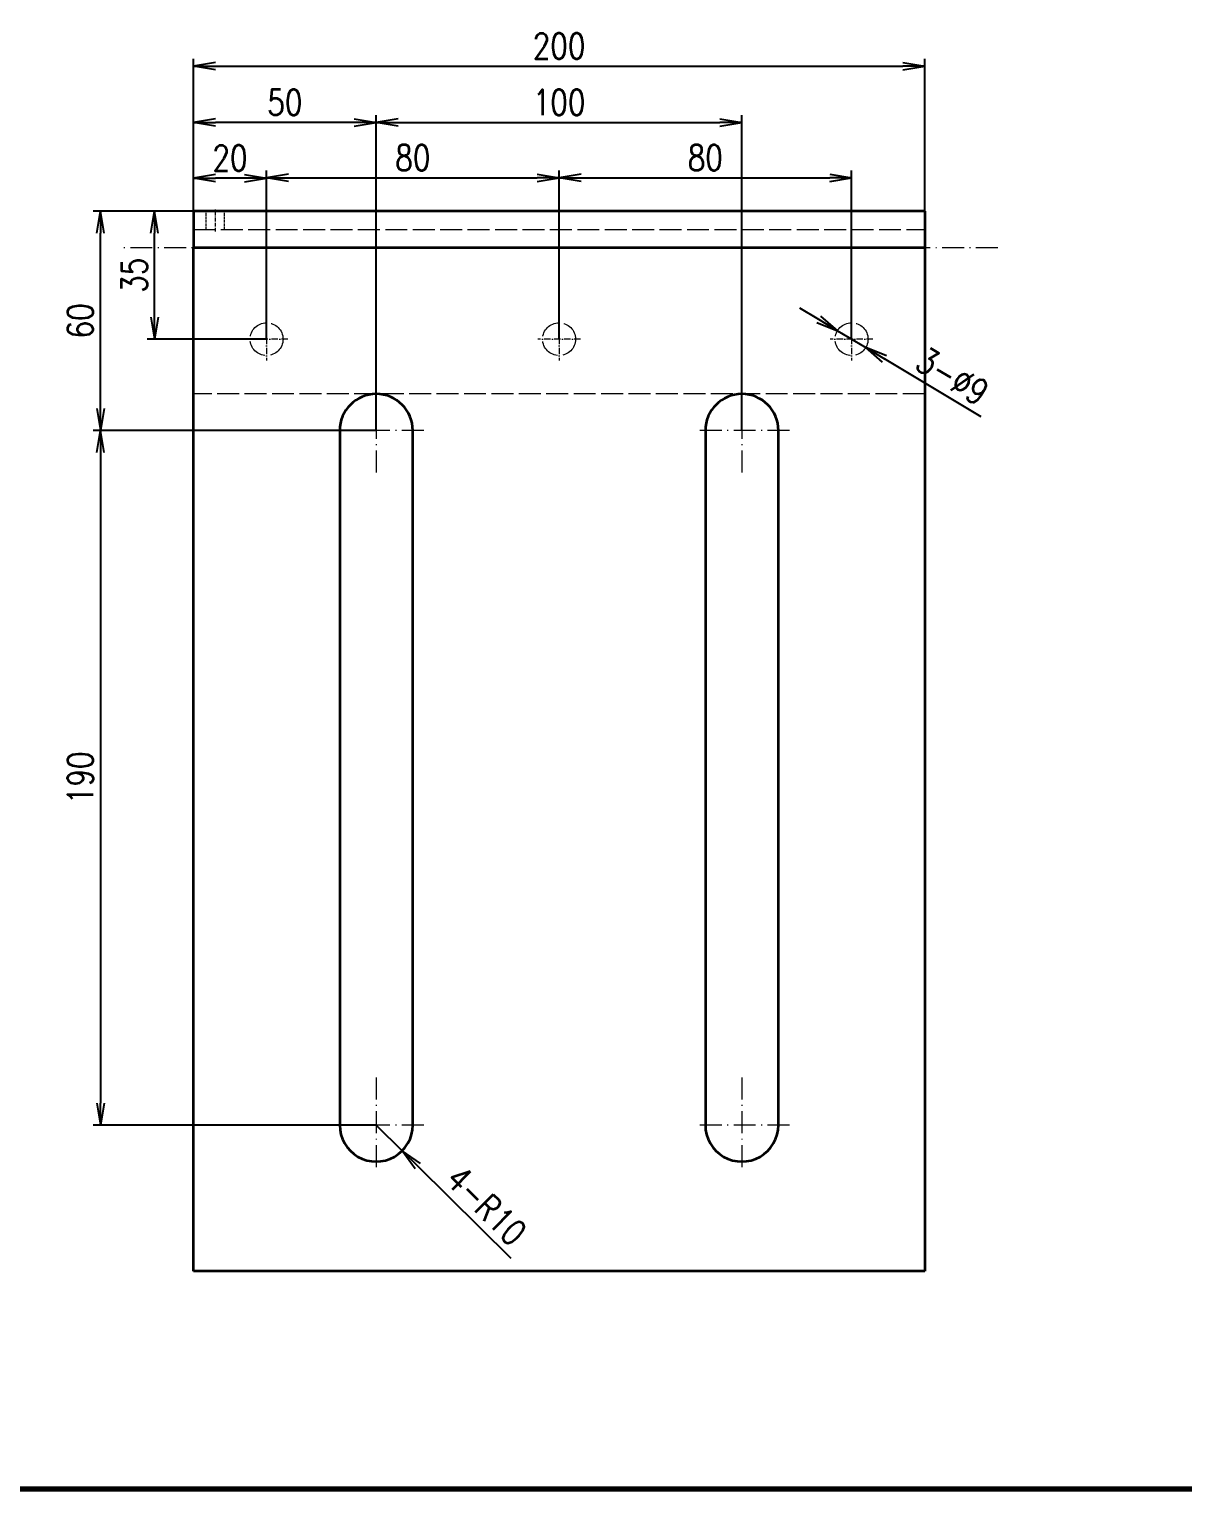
# Model space of a CAD drawing. Header units: millimetres. Extents: x 1333 to 104182, y -62616 to -5704.
# Drawn here: x 44648.5 to 44964, y -62115.7 to -61716.4 of the extents above; entities that cross this region are included whole.
import ezdxf

# ---------------------------------------------------------------- set-up
doc = ezdxf.new("R2010")
doc.units = ezdxf.units.MM
doc.header["$LTSCALE"] = 0.5
doc.linetypes.add('DASHDOT', pattern=[18.5, 12, -3, 0.5, -3])
doc.linetypes.add('DASHED', pattern=[15, 12, -3])
doc.layers.add('7标注层', color=4, linetype='Continuous')
doc.styles.add('KAI', font='simplex.shx', dxfattribs={"width": 0.8, "bigfont": 'extfont.shx'})
doc.dimstyles.new('KAI-2', dxfattribs={"dimscale": 2, "dimtxt": 3.5, "dimasz": 3, "dimexe": 1, "dimexo": 0, "dimgap": 1, "dimtad": 1, "dimtoh": 1, "dimdsep": 46, "dimtxsty": 'KAI', "dimblk1": 'OPEN', "dimblk2": 'OPEN', "dimsah": 1, "dimcen": 0, "dimclrd": 7, "dimclre": 7, "dimclrt": 140, "dimazin": 2, "dimtfac": 0.7, "dimtix": 1, "dimtmove": 1, "dimatfit": 3, "dimldrblk": 'OPEN', "dimfxl": 0, "dimtvp": 1, "dimtolj": 2, "dimarcsym": 0})

# ---------------------------------------------------------------- blocks, each defined once
blk = doc.blocks.new('_Open')
at = {"color": 0, "linetype": 'ByBlock', "lineweight": -2}
for p, q in [((-1, 0.167), (0, 0)), ((-1, -0.167), (0, 0)), ((0, 0), (-1, 0))]:
    blk.add_line(p, q, dxfattribs=at)
blk = doc.blocks.new('*D87')
at = {"layer": '7标注层', "color": 7, "lineweight": -2, "transparency": 16777216}
for p, q in [((44693.4, -61766.21), (44693.4, -61724.49)), ((44893.4, -61766.21), (44893.4, -61724.49)), ((44699.4, -61726.49), (44887.4, -61726.49))]:
    blk.add_line(p, q, dxfattribs=at)
at = {"layer": 'Defpoints', "color": 0, "transparency": 16777216}
for p in [(44893.4, -61726.49), (44693.4, -61766.21), (44893.4, -61766.21)]:
    blk.add_point(p, dxfattribs=at)
at = {"layer": '7标注层', "color": 7, "lineweight": -2, "transparency": 16777216, "xscale": 6, "yscale": 6, "zscale": 6, "rotation": 180}
blk.add_blockref('_Open', (44693.4, -61726.49), dxfattribs=at)
at = {"layer": '7标注层', "color": 7, "lineweight": -2, "transparency": 16777216, "xscale": 6, "yscale": 6, "zscale": 6}
blk.add_blockref('_Open', (44893.4, -61726.49), dxfattribs=at)
at = {"layer": '7标注层', "color": 140, "transparency": 16777216, "insert": (44793.4, -61720.99), "char_height": 7, "attachment_point": 5, "style": 'KAI'}
blk.add_mtext('\\A2;200', dxfattribs=at)
blk = doc.blocks.new('*D88')
at = {"layer": '7标注层', "color": 7, "lineweight": -2, "transparency": 16777216}
for p, q in [((44693.4, -61766.21), (44693.4, -61755.13)), ((44713.4, -61801.21), (44713.4, -61755.13)), ((44707.4, -61757.13), (44699.4, -61757.13))]:
    blk.add_line(p, q, dxfattribs=at)
at = {"layer": 'Defpoints', "color": 0, "transparency": 16777216}
for p in [(44693.4, -61757.13), (44693.4, -61766.21), (44713.4, -61801.21)]:
    blk.add_point(p, dxfattribs=at)
at = {"layer": '7标注层', "color": 7, "lineweight": -2, "transparency": 16777216, "xscale": 6, "yscale": 6, "zscale": 6, "rotation": 180}
blk.add_blockref('_Open', (44693.4, -61757.13), dxfattribs=at)
at = {"layer": '7标注层', "color": 7, "lineweight": -2, "transparency": 16777216, "xscale": 6, "yscale": 6, "zscale": 6}
blk.add_blockref('_Open', (44713.4, -61757.13), dxfattribs=at)
at = {"layer": '7标注层', "color": 140, "transparency": 16777216, "insert": (44703.4, -61751.63), "char_height": 7, "attachment_point": 5, "style": 'KAI'}
blk.add_mtext('\\A2;20', dxfattribs=at)
blk = doc.blocks.new('*D89')
at = {"layer": '7标注层', "color": 7, "lineweight": -2, "transparency": 16777216}
for p, q in [((44693.4, -61766.21), (44680.71, -61766.21)), ((44682.71, -61795.21), (44682.71, -61772.21)), ((44713.4, -61801.21), (44680.71, -61801.21))]:
    blk.add_line(p, q, dxfattribs=at)
at = {"layer": 'Defpoints', "color": 0, "transparency": 16777216}
for p in [(44682.71, -61766.21), (44693.4, -61766.21), (44713.4, -61801.21)]:
    blk.add_point(p, dxfattribs=at)
at = {"layer": '7标注层', "color": 7, "lineweight": -2, "transparency": 16777216, "xscale": 6, "yscale": 6, "zscale": 6}
for p, rotation in [((44682.71, -61766.21), 90), ((44682.71, -61801.21), 270)]:
    blk.add_blockref('_Open', p, dxfattribs=dict(at, rotation=rotation))
at = {"layer": '7标注层', "color": 140, "transparency": 16777216, "insert": (44677.21, -61783.71), "char_height": 7, "attachment_point": 5, "rotation": 90, "style": 'KAI'}
blk.add_mtext('\\A2;35', dxfattribs=at)
blk = doc.blocks.new('*D90')
at = {"layer": '7标注层', "color": 7, "lineweight": -2, "transparency": 16777216}
for p, q in [((44713.4, -61801.21), (44713.4, -61755.07)), ((44793.4, -61801.21), (44793.4, -61755.07)), ((44719.4, -61757.07), (44787.4, -61757.07))]:
    blk.add_line(p, q, dxfattribs=at)
at = {"layer": 'Defpoints', "color": 0, "transparency": 16777216}
for p in [(44793.4, -61757.07), (44713.4, -61801.21), (44793.4, -61801.21)]:
    blk.add_point(p, dxfattribs=at)
at = {"layer": '7标注层', "color": 7, "lineweight": -2, "transparency": 16777216, "xscale": 6, "yscale": 6, "zscale": 6, "rotation": 180}
blk.add_blockref('_Open', (44713.4, -61757.07), dxfattribs=at)
at = {"layer": '7标注层', "color": 7, "lineweight": -2, "transparency": 16777216, "xscale": 6, "yscale": 6, "zscale": 6}
blk.add_blockref('_Open', (44793.4, -61757.07), dxfattribs=at)
at = {"layer": '7标注层', "color": 140, "transparency": 16777216, "insert": (44753.4, -61751.57), "char_height": 7, "attachment_point": 5, "style": 'KAI'}
blk.add_mtext('\\A2;80', dxfattribs=at)
blk = doc.blocks.new('*D91')
at = {"layer": '7标注层', "color": 7, "lineweight": -2, "transparency": 16777216}
for p, q in [((44793.4, -61801.21), (44793.4, -61755.07)), ((44873.4, -61801.21), (44873.4, -61755.07)), ((44799.4, -61757.07), (44867.4, -61757.07))]:
    blk.add_line(p, q, dxfattribs=at)
at = {"layer": 'Defpoints', "color": 0, "transparency": 16777216}
for p in [(44873.4, -61757.07), (44793.4, -61801.21), (44873.4, -61801.21)]:
    blk.add_point(p, dxfattribs=at)
at = {"layer": '7标注层', "color": 7, "lineweight": -2, "transparency": 16777216, "xscale": 6, "yscale": 6, "zscale": 6, "rotation": 180}
blk.add_blockref('_Open', (44793.4, -61757.07), dxfattribs=at)
at = {"layer": '7标注层', "color": 7, "lineweight": -2, "transparency": 16777216, "xscale": 6, "yscale": 6, "zscale": 6}
blk.add_blockref('_Open', (44873.4, -61757.07), dxfattribs=at)
at = {"layer": '7标注层', "color": 140, "transparency": 16777216, "insert": (44833.4, -61751.57), "char_height": 7, "attachment_point": 5, "style": 'KAI'}
blk.add_mtext('\\A2;80', dxfattribs=at)
blk = doc.blocks.new('*D92')
at = {"layer": '7标注层', "color": 7, "lineweight": -2, "transparency": 16777216}
for p, q in [((44693.4, -61766.21), (44693.4, -61739.93)), ((44743.4, -61826.21), (44743.4, -61739.93)), ((44737.4, -61741.93), (44699.4, -61741.93))]:
    blk.add_line(p, q, dxfattribs=at)
at = {"layer": 'Defpoints', "color": 0, "transparency": 16777216}
for p in [(44693.4, -61741.93), (44693.4, -61766.21), (44743.4, -61826.21)]:
    blk.add_point(p, dxfattribs=at)
at = {"layer": '7标注层', "color": 7, "lineweight": -2, "transparency": 16777216, "xscale": 6, "yscale": 6, "zscale": 6, "rotation": 180}
blk.add_blockref('_Open', (44693.4, -61741.93), dxfattribs=at)
at = {"layer": '7标注层', "color": 7, "lineweight": -2, "transparency": 16777216, "xscale": 6, "yscale": 6, "zscale": 6}
blk.add_blockref('_Open', (44743.4, -61741.93), dxfattribs=at)
at = {"layer": '7标注层', "color": 140, "transparency": 16777216, "insert": (44718.4, -61736.43), "char_height": 7, "attachment_point": 5, "style": 'KAI'}
blk.add_mtext('\\A2;50', dxfattribs=at)
blk = doc.blocks.new('*D93')
at = {"layer": '7标注层', "color": 7, "lineweight": -2, "transparency": 16777216}
for p, q in [((44693.4, -61766.21), (44665.95, -61766.21)), ((44667.95, -61820.21), (44667.95, -61772.21)), ((44743.4, -61826.21), (44665.95, -61826.21))]:
    blk.add_line(p, q, dxfattribs=at)
at = {"layer": 'Defpoints', "color": 0, "transparency": 16777216}
for p in [(44667.95, -61766.21), (44693.4, -61766.21), (44743.4, -61826.21)]:
    blk.add_point(p, dxfattribs=at)
at = {"layer": '7标注层', "color": 7, "lineweight": -2, "transparency": 16777216, "xscale": 6, "yscale": 6, "zscale": 6}
for p, rotation in [((44667.95, -61766.21), 90), ((44667.95, -61826.21), 270)]:
    blk.add_blockref('_Open', p, dxfattribs=dict(at, rotation=rotation))
at = {"layer": '7标注层', "color": 140, "transparency": 16777216, "insert": (44662.45, -61796.21), "char_height": 7, "attachment_point": 5, "rotation": 90, "style": 'KAI'}
blk.add_mtext('\\A2;60', dxfattribs=at)
blk = doc.blocks.new('*D94')
at = {"layer": '7标注层', "color": 7, "lineweight": -2, "transparency": 16777216}
for p, q in [((44743.4, -61826.21), (44743.4, -61739.93)), ((44843.4, -61826.21), (44843.4, -61739.93)), ((44749.4, -61741.93), (44837.4, -61741.93))]:
    blk.add_line(p, q, dxfattribs=at)
at = {"layer": 'Defpoints', "color": 0, "transparency": 16777216}
for p in [(44843.4, -61741.93), (44743.4, -61826.21), (44843.4, -61826.21)]:
    blk.add_point(p, dxfattribs=at)
at = {"layer": '7标注层', "color": 7, "lineweight": -2, "transparency": 16777216, "xscale": 6, "yscale": 6, "zscale": 6, "rotation": 180}
blk.add_blockref('_Open', (44743.4, -61741.93), dxfattribs=at)
at = {"layer": '7标注层', "color": 7, "lineweight": -2, "transparency": 16777216, "xscale": 6, "yscale": 6, "zscale": 6}
blk.add_blockref('_Open', (44843.4, -61741.93), dxfattribs=at)
at = {"layer": '7标注层', "color": 140, "transparency": 16777216, "insert": (44793.4, -61736.43), "char_height": 7, "attachment_point": 5, "style": 'KAI'}
blk.add_mtext('\\A2;100', dxfattribs=at)
blk = doc.blocks.new('*D95')
at = {"layer": '7标注层', "color": 7, "lineweight": -2, "transparency": 16777216}
for p, q in [((44743.4, -61826.21), (44665.95, -61826.21)), ((44667.95, -61832.21), (44667.95, -62010.21)), ((44743.4, -62016.21), (44665.95, -62016.21))]:
    blk.add_line(p, q, dxfattribs=at)
at = {"layer": 'Defpoints', "color": 0, "transparency": 16777216}
for p in [(44743.4, -61826.21), (44667.95, -62016.21), (44743.4, -62016.21)]:
    blk.add_point(p, dxfattribs=at)
at = {"layer": '7标注层', "color": 7, "lineweight": -2, "transparency": 16777216, "xscale": 6, "yscale": 6, "zscale": 6}
for p, rotation in [((44667.95, -61826.21), 90), ((44667.95, -62016.21), 270)]:
    blk.add_blockref('_Open', p, dxfattribs=dict(at, rotation=rotation))
at = {"layer": '7标注层', "color": 140, "transparency": 16777216, "insert": (44662.45, -61921.21), "char_height": 7, "attachment_point": 5, "rotation": 90, "style": 'KAI'}
blk.add_mtext('\\A2;190', dxfattribs=at)
blk = doc.blocks.new('*D100')
at = {"layer": '7标注层', "color": 7, "lineweight": -2, "transparency": 16777216}
for p, q in [((44864.4, -61795.8), (44859.26, -61792.7)), ((44869.54, -61798.89), (44877.25, -61803.52)), ((44908.79, -61822.48), (44882.4, -61806.61))]:
    blk.add_line(p, q, dxfattribs=at)
at = {"layer": 'Defpoints', "color": 0, "transparency": 16777216}
for p in [(44869.54, -61798.89), (44877.25, -61803.52)]:
    blk.add_point(p, dxfattribs=at)
at = {"layer": '7标注层', "color": 7, "lineweight": -2, "transparency": 16777216, "xscale": 6, "yscale": 6, "zscale": 6}
for p, rotation in [((44869.54, -61798.89), 328.9891964757238), ((44877.25, -61803.52), 148.9891964757237)]:
    blk.add_blockref('_Open', p, dxfattribs=dict(at, rotation=rotation))
at = {"layer": '7标注层', "color": 140, "transparency": 16777216, "insert": (44901, -61811.38), "char_height": 7, "attachment_point": 5, "rotation": 328.9892, "style": 'KAI'}
blk.add_mtext('\\A2;3-%%c9', dxfattribs=at)
blk = doc.blocks.new('*D101')
at = {"layer": '7标注层', "color": 7, "lineweight": -2, "transparency": 16777216}
for p, q in [((44743.4, -62016.21), (44750.51, -62023.24)), ((44780.28, -62052.68), (44754.77, -62027.46))]:
    blk.add_line(p, q, dxfattribs=at)
at = {"layer": 'Defpoints', "color": 0, "transparency": 16777216}
for p in [(44743.4, -62016.21), (44750.51, -62023.24)]:
    blk.add_point(p, dxfattribs=at)
at = {"layer": '7标注层', "color": 7, "lineweight": -2, "transparency": 16777216, "xscale": 6, "yscale": 6, "zscale": 6, "rotation": 135.3192108222434}
blk.add_blockref('_Open', (44750.51, -62023.24), dxfattribs=at)
at = {"layer": '7标注层', "color": 140, "transparency": 16777216, "insert": (44773.53, -62038.26), "char_height": 7, "attachment_point": 5, "rotation": 315.3192, "style": 'KAI'}
blk.add_mtext('\\A2;4-R10', dxfattribs=at)

msp = doc.modelspace()

# ---------------------------------------------------------------- linework, layer by layer
at = {"lineweight": 35, "ltscale": 0.25}
for p, q in [((44693.397, -61766.205), (44693.397, -61776.205)), ((44893.397, -61766.205), (44893.397, -61776.205))]:
    msp.add_line(p, q, dxfattribs=at)
at = {"lineweight": 35}
for p, q in [((44893.397, -61766.205), (44693.397, -61766.205)), ((44693.397, -62056.205), (44693.397, -61776.205)), ((44893.397, -61776.205), (44693.397, -61776.205)), ((44893.397, -61776.205), (44893.397, -62056.205)), ((44733.397, -61826.205), (44733.397, -62016.205)), ((44753.397, -62016.205), (44753.397, -61826.205)), ((44833.397, -61826.205), (44833.397, -62016.205)), ((44853.397, -62016.205), (44853.397, -61826.205)), ((44893.397, -62056.205), (44693.397, -62056.205))]:
    msp.add_line(p, q, dxfattribs=at)
at = {"color": 2, "linetype": 'DASHED', "lineweight": 5, "ltscale": 0.125}
for p, q in [((44696.897, -61771.205), (44696.897, -61766.205)), ((44696.897, -61771.205), (44696.897, -61766.205)), ((44701.897, -61771.205), (44701.897, -61766.205)), ((44701.897, -61771.205), (44701.897, -61766.205))]:
    msp.add_line(p, q, dxfattribs=at)
at = {"color": 1, "linetype": 'DASHDOT', "lineweight": 5, "ltscale": 0.15}
msp.add_line((44699.397, -61771.705), (44699.397, -61765.705), dxfattribs=at)
at = {"color": 2, "linetype": 'DASHED', "lineweight": 5}
for p, q in [((44693.397, -61771.205), (44893.397, -61771.205)), ((44893.397, -61776.205), (44693.397, -61776.205)), ((44893.397, -61776.205), (44693.397, -61776.205)), ((44693.397, -61776.205), (44893.397, -61776.205)), ((44893.397, -61816.205), (44693.397, -61816.205))]:
    msp.add_line(p, q, dxfattribs=at)
at = {"color": 1, "linetype": 'DASHDOT', "lineweight": 5}
for p, q in [((44913.397, -61776.205), (44673.397, -61776.205)), ((44743.397, -61813.205), (44743.397, -61839.205)), ((44843.397, -61813.205), (44843.397, -61839.205)), ((44756.397, -61826.205), (44730.397, -61826.205)), ((44856.397, -61826.205), (44830.397, -61826.205)), ((44743.397, -62003.205), (44743.397, -62029.205)), ((44843.397, -62003.205), (44843.397, -62029.205)), ((44756.397, -62016.205), (44730.397, -62016.205)), ((44856.397, -62016.205), (44830.397, -62016.205))]:
    msp.add_line(p, q, dxfattribs=at)
at = {"color": 1, "linetype": 'DASHDOT', "lineweight": 5, "ltscale": 0.292502}
for p, q in [((44713.397, -61795.355), (44713.397, -61807.055)), ((44793.397, -61795.355), (44793.397, -61807.055)), ((44873.397, -61795.355), (44873.397, -61807.055))]:
    msp.add_line(p, q, dxfattribs=at)
at = {"color": 1, "linetype": 'DASHDOT', "lineweight": 5, "ltscale": 0.292505}
for p, q in [((44719.247, -61801.205), (44707.547, -61801.205)), ((44799.247, -61801.205), (44787.547, -61801.205)), ((44879.247, -61801.205), (44867.547, -61801.205))]:
    msp.add_line(p, q, dxfattribs=at)
at = {"color": 7, "lineweight": 70}
msp.add_line((44330.595, -62115.733), (44979.462, -62115.733), dxfattribs=at)
at = {"color": 2, "linetype": 'DASHED', "lineweight": 5}
for centre in [(44713.397, -61801.205), (44793.397, -61801.205), (44873.397, -61801.205)]:
    msp.add_circle(centre, 4.5, dxfattribs=at)
at = {"lineweight": 35}
for centre, start, end in [((44743.397, -61826.205), 0, 179.99999), ((44843.397, -61826.205), 0, 179.99999), ((44743.397, -62016.205), 179.99999, 0), ((44843.397, -62016.205), 179.99999, 0)]:
    msp.add_arc(centre, 10, start, end, dxfattribs=at)

# ---------------------------------------------------------------- dimensions: what is measured, and where the dimension line sits
at = {"layer": '7标注层', "color": 3}
for base, p1, p2, picture, middle in [((44893.397, -61726.494), (44693.397, -61766.205), (44893.397, -61766.205), '*D87', (44793.397, -61720.994)), ((44693.397, -61741.93), (44743.397, -61826.205), (44693.397, -61766.205), '*D92', (44718.397, -61736.43)), ((44843.397, -61741.93), (44743.397, -61826.205), (44843.397, -61826.205), '*D94', (44793.397, -61736.43)), ((44693.397, -61757.129), (44713.397, -61801.205), (44693.397, -61766.205), '*D88', (44703.397, -61751.629)), ((44793.397, -61757.075), (44713.397, -61801.205), (44793.397, -61801.205), '*D90', (44753.397, -61751.575)), ((44873.397, -61757.075), (44793.397, -61801.205), (44873.397, -61801.205), '*D91', (44833.397, -61751.575))]:
    dim = msp.add_linear_dim(base=base, p1=p1, p2=p2, dimstyle='KAI-2', dxfattribs=at)
    dim.commit()
    dim.dimension.update_dxf_attribs({"geometry": picture, "text_midpoint": middle})
for base, p1, p2, picture, middle in [((44667.949, -61766.205), (44743.397, -61826.205), (44693.397, -61766.205), '*D93', (44662.449, -61796.205)), ((44682.713, -61766.205), (44713.397, -61801.205), (44693.397, -61766.205), '*D89', (44677.213, -61783.705)), ((44667.949, -62016.205), (44743.397, -61826.205), (44743.397, -62016.205), '*D95', (44662.449, -61921.205))]:
    dim = msp.add_linear_dim(base=base, p1=p1, p2=p2, angle=90, dimstyle='KAI-2', dxfattribs=at)
    dim.commit()
    dim.dimension.update_dxf_attribs({"geometry": picture, "text_midpoint": middle})
dim = msp.add_diameter_dim_2p(p1=(44869.541, -61798.887), p2=(44877.254, -61803.524), dimstyle='KAI-2', override={"dimpost": '3-%%c<>'}, dxfattribs=at)
dim.commit()
dim.dimension.update_dxf_attribs({"geometry": '*D100', "text_midpoint": (44901, -61811.38)})
dim = msp.add_radius_dim(center=(44743.397, -62016.205), mpoint=(44750.508, -62023.237), dimstyle='KAI-2', override={"dimpost": '4-R<>'}, dxfattribs=at)
dim.commit()
dim.dimension.update_dxf_attribs({"geometry": '*D101', "text_midpoint": (44773.526, -62038.264)})

doc.saveas('drawing.dxf')
